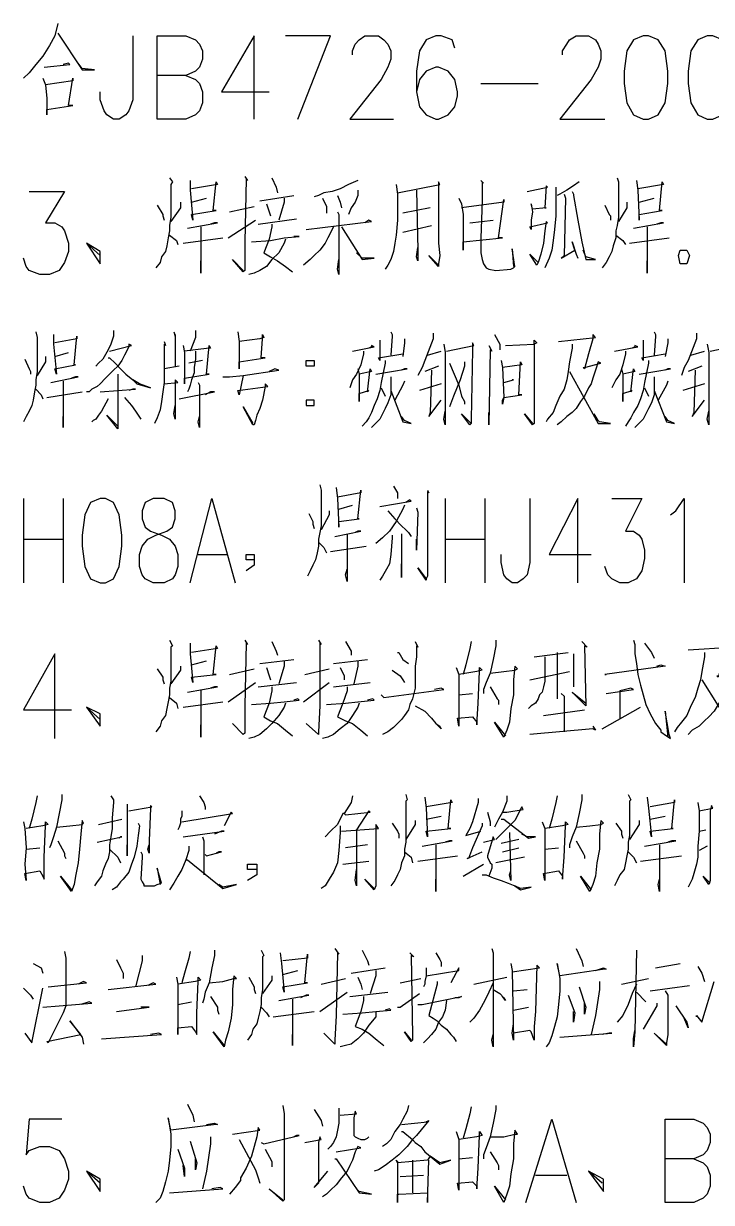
# Model space of a CAD drawing. Header units: millimetres. Extents: x -830 to 4759, y -3917 to 4295.
# Drawn here: x 2997 to 3325, y 3192 to 3755 of the extents above; entities that cross this region are included whole.
import ezdxf

# ---------------------------------------------------------------- set-up
doc = ezdxf.new("R2010")
doc.units = ezdxf.units.MM
doc.layers.add('1', color=7, linetype='Continuous')

msp = doc.modelspace()

# ---------------------------------------------------------------- linework, layer by layer
at = {"layer": '1', "color": 0, "lineweight": 25}
for points in [[(3013.17, 3755.2), (3011.86, 3749.33), (3009.26, 3744.77), (3006, 3739.56), (3002.74, 3735.65), (2999.48, 3731.74), (2996.88, 3729.13)], [(3013.17, 3750.63), (3024.9, 3733.04), (3030.76, 3733.04), (3024.9, 3733.69), (3022.94, 3736.3)], [(3049, 3749.33), (3049, 3718.71), (3047.05, 3713.49), (3045.75, 3711.54), (3042.49, 3709.58), (3039.88, 3709.58), (3036.62, 3711.54), (3035.32, 3713.49), (3033.37, 3718.71), (3033.37, 3722.62)], [(3074.42, 3730.44), (3078.98, 3728.48), (3080.93, 3726.53), (3082.24, 3722.62), (3082.24, 3717.4), (3080.93, 3713.49), (3078.98, 3711.54), (3074.42, 3709.58), (3060.73, 3709.58), (3060.73, 3749.33), (3074.42, 3749.33), (3078.98, 3747.38), (3080.93, 3745.42), (3082.24, 3742.16), (3082.24, 3738.25), (3080.93, 3734.34), (3078.98, 3732.39), (3074.42, 3730.44), (3060.73, 3730.44)], [(3107, 3709.58), (3107, 3749.33), (3091.36, 3722.62), (3114.16, 3722.62)], [(3127.85, 3709.58), (3143.49, 3749.33), (3121.98, 3749.33)], [(3153.91, 3740.21), (3153.91, 3742.16), (3155.22, 3745.42), (3157.17, 3747.38), (3159.78, 3749.33), (3166.29, 3749.33), (3168.9, 3747.38), (3170.85, 3745.42), (3172.16, 3742.16), (3172.16, 3738.25), (3170.85, 3734.34), (3167.6, 3728.48), (3152.61, 3709.58), (3173.46, 3709.58)], [(3202.78, 3743.47), (3201.48, 3747.38), (3196.27, 3749.33), (3193.66, 3749.33), (3189.1, 3747.38), (3185.84, 3742.16), (3184.54, 3732.39), (3184.54, 3722.62), (3185.84, 3715.45), (3189.1, 3711.54), (3193.66, 3709.58), (3194.96, 3709.58), (3199.52, 3711.54), (3202.78, 3715.45), (3204.09, 3720.66), (3204.09, 3722.62), (3202.78, 3728.48), (3199.52, 3732.39), (3194.96, 3734.34), (3193.66, 3734.34), (3189.1, 3732.39), (3185.84, 3728.48), (3184.54, 3722.62)], [(3254.26, 3740.21), (3254.26, 3742.16), (3256.21, 3745.42), (3257.52, 3747.38), (3260.77, 3749.33), (3266.64, 3749.33), (3269.9, 3747.38), (3271.2, 3745.42), (3272.5, 3742.16), (3272.5, 3738.25), (3271.2, 3734.34), (3267.94, 3728.48), (3252.96, 3709.58), (3274.46, 3709.58)], [(3292.7, 3749.33), (3288.14, 3747.38), (3284.88, 3742.16), (3283.58, 3732.39), (3283.58, 3726.53), (3284.88, 3717.4), (3288.14, 3711.54), (3292.7, 3709.58), (3295.31, 3709.58), (3299.87, 3711.54), (3303.13, 3717.4), (3304.43, 3726.53), (3304.43, 3732.39), (3303.13, 3742.16), (3299.87, 3747.38), (3295.31, 3749.33), (3292.7, 3749.33)], [(3323.33, 3749.33), (3318.77, 3747.38), (3315.51, 3742.16), (3314.21, 3732.39), (3314.21, 3726.53), (3315.51, 3717.4), (3318.77, 3711.54), (3323.33, 3709.58), (3325.93, 3709.58), (3330.5, 3711.54), (3333.75, 3717.4), (3335.06, 3726.53), (3335.06, 3732.39), (3333.75, 3742.16), (3330.5, 3747.38), (3325.93, 3749.33), (3323.33, 3749.33)], [(3006.65, 3734.34), (3019.03, 3735.65), (3018.38, 3736.3), (3015.77, 3735.65)], [(3006, 3729.13), (3007.3, 3725.87), (3007.95, 3719.36), (3007.95, 3711.54), (3007.95, 3714.15), (3020.33, 3716.1), (3018.38, 3716.1), (3020.33, 3729.13), (3020.33, 3727.83), (3007.3, 3725.87)], [(3215.16, 3726.53), (3242.53, 3726.53)], [(3102.44, 3682.22), (3103.74, 3680.26), (3103.09, 3680.91), (3102.44, 3650.94), (3102.44, 3638.56), (3102.44, 3637.26), (3101.78, 3636.6), (3096.57, 3642.47), (3101.78, 3637.26)], [(3066.6, 3681.57), (3067.9, 3679.61), (3067.25, 3678.31), (3067.25, 3667.88), (3067.25, 3662.67), (3066.6, 3658.76), (3066.6, 3656.15), (3065.95, 3652.89), (3065.29, 3648.99), (3064.64, 3646.38), (3062.69, 3643.77), (3062.04, 3641.17), (3060.08, 3638.56)], [(3076.37, 3680.26), (3076.37, 3675.7), (3077.68, 3661.37), (3077.02, 3663.97), (3088.75, 3665.93), (3087.45, 3665.93), (3088.75, 3679.61), (3089.4, 3678.31), (3077.02, 3676.35)], [(3115.47, 3681.57), (3117.42, 3677), (3118.07, 3674.4)], [(3156.52, 3680.26), (3151.96, 3678.31), (3148.05, 3676.35), (3144.14, 3675.05), (3140.23, 3674.4), (3137.62, 3673.09), (3135.67, 3672.44)], [(3174.76, 3678.31), (3175.42, 3673.75), (3175.42, 3669.18), (3175.42, 3661.37), (3174.76, 3654.2), (3174.11, 3650.29), (3173.46, 3646.38), (3172.16, 3642.47), (3170.85, 3639.86), (3169.55, 3637.91)], [(3175.42, 3674.4), (3195.61, 3678.31), (3194.96, 3679.61), (3194.96, 3674.4), (3194.96, 3658.76), (3194.96, 3650.94), (3194.96, 3650.29), (3195.61, 3644.42), (3194.96, 3640.51), (3194.96, 3639.21), (3190.4, 3644.42), (3194.96, 3639.86)], [(3215.16, 3680.26), (3216.47, 3678.96), (3215.81, 3679.61), (3215.81, 3670.49), (3215.16, 3652.89), (3215.16, 3645.73), (3215.81, 3642.47), (3216.47, 3640.51), (3217.77, 3638.56), (3219.07, 3637.91), (3222.33, 3637.26), (3229.5, 3637.91), (3230.8, 3638.56), (3231.45, 3639.21), (3230.15, 3647.68), (3230.8, 3639.21)], [(3237.32, 3675.05), (3247.09, 3677), (3246.44, 3677.66), (3245.79, 3667.23), (3246.44, 3667.23), (3239.92, 3666.58), (3239.27, 3669.18), (3239.92, 3665.28), (3239.27, 3661.37), (3239.27, 3656.8), (3238.62, 3658.11), (3247.09, 3660.06), (3246.44, 3660.71), (3245.79, 3656.15), (3245.14, 3650.29), (3243.83, 3645.08), (3242.53, 3641.17), (3241.88, 3639.86), (3238.62, 3645.08), (3242.53, 3641.17)], [(3251, 3677), (3251, 3673.75), (3251, 3669.84), (3251, 3663.32), (3250.35, 3656.8), (3249.7, 3651.59), (3249.05, 3647.03), (3247.74, 3643.12), (3245.79, 3638.56)], [(3262.08, 3679.61), (3259.47, 3677.66), (3256.21, 3675.7), (3252.96, 3673.75), (3251.65, 3673.09)], [(3280.32, 3681.57), (3280.97, 3679.61), (3280.97, 3678.31), (3280.97, 3667.88), (3280.97, 3662.67), (3280.32, 3658.76), (3279.67, 3656.15), (3279.67, 3652.89), (3278.37, 3648.99), (3277.72, 3646.38), (3276.41, 3643.77), (3275.11, 3641.17), (3273.16, 3638.56)], [(3289.45, 3680.26), (3290.1, 3675.7), (3290.75, 3661.37), (3290.75, 3663.97), (3301.83, 3665.93), (3300.52, 3665.93), (3301.83, 3679.61), (3302.48, 3678.31), (3290.1, 3676.35)], [(2999.48, 3675.05), (3016.42, 3675.05), (3007.3, 3660.06), (3011.86, 3660.06), (3015.12, 3658.11), (3016.42, 3656.15), (3018.38, 3650.29), (3018.38, 3646.38), (3016.42, 3641.17), (3013.82, 3637.26), (3009.26, 3635.3), (3004.7, 3635.3), (2999.48, 3637.26), (2998.18, 3639.21), (2996.88, 3643.12)], [(3077.02, 3669.84), (3084.19, 3671.79)], [(3109.6, 3670.49), (3125.89, 3673.09)], [(3121.33, 3671.79), (3121.33, 3669.84), (3118.73, 3661.37)], [(3139.58, 3671.79), (3141.53, 3667.88), (3141.53, 3664.62)], [(3146.74, 3673.09), (3148.05, 3669.84), (3148.7, 3667.23)], [(3156.52, 3675.7), (3156.52, 3673.09), (3155.22, 3669.84), (3153.26, 3667.23), (3151.96, 3663.97)], [(3184.54, 3675.7), (3185.19, 3647.03), (3185.19, 3641.82), (3184.54, 3643.77), (3185.19, 3648.33)], [(3204.74, 3671.79), (3206.04, 3669.18), (3206.69, 3663.97), (3206.69, 3655.5), (3206.69, 3654.85), (3206.69, 3647.03), (3206.69, 3650.94), (3225.59, 3652.89), (3223.63, 3652.89), (3226.24, 3671.14), (3226.24, 3669.84), (3206.04, 3667.23)], [(3254.91, 3673.75), (3255.56, 3671.79), (3254.91, 3644.42), (3253.61, 3643.12), (3260.12, 3647.03), (3258.82, 3650.94), (3260.77, 3645.08), (3261.43, 3643.12)], [(3258.82, 3675.05), (3259.47, 3673.75), (3259.47, 3673.09), (3261.43, 3661.37), (3263.38, 3650.94), (3265.34, 3642.47), (3269.9, 3642.47), (3265.34, 3643.77), (3264.03, 3647.03)], [(3290.75, 3669.84), (3297.92, 3671.79)], [(3060.73, 3668.53), (3063.34, 3663.97), (3063.34, 3663.32), (3063.99, 3661.37)], [(3071.81, 3669.84), (3071.81, 3667.23), (3067.25, 3660.71)], [(3095.27, 3665.28), (3107, 3667.88)], [(3112.86, 3669.18), (3114.16, 3665.28), (3114.82, 3663.32)], [(3146.74, 3665.28), (3147.4, 3663.97), (3147.4, 3635.3), (3146.74, 3637.91), (3147.4, 3642.47)], [(3191.05, 3667.23), (3178.02, 3664.62)], [(3274.46, 3668.53), (3276.41, 3663.97), (3277.06, 3663.32), (3277.06, 3661.37)], [(3284.88, 3669.84), (3284.88, 3667.23), (3280.97, 3660.71)], [(3075.07, 3657.46), (3089.4, 3660.06), (3088.1, 3660.06), (3086.15, 3659.41)], [(3094.62, 3652.89), (3107.65, 3661.37)], [(3108.95, 3659.41), (3127.2, 3662.02)], [(3115.47, 3659.41), (3115.47, 3658.11), (3114.16, 3652.24), (3111.56, 3645.73), (3114.82, 3643.77), (3118.07, 3641.82), (3121.98, 3639.21), (3125.24, 3636.6)], [(3131.76, 3656.8), (3163.03, 3660.71), (3161.73, 3661.37), (3159.78, 3660.06)], [(3209.95, 3660.06), (3221.03, 3661.37)], [(3288.14, 3657.46), (3302.48, 3660.06), (3301.17, 3660.06), (3299.22, 3659.41)], [(3066.6, 3654.2), (3069.86, 3651.59), (3070.51, 3649.64)], [(3081.58, 3658.11), (3081.58, 3635.95), (3081.58, 3639.21), (3081.58, 3641.82)], [(3144.79, 3658.11), (3142.18, 3652.89), (3140.88, 3650.29), (3138.27, 3647.03), (3135.67, 3644.42), (3133.71, 3642.47), (3130.45, 3639.86)], [(3148.7, 3658.11), (3158.47, 3642.47), (3164.34, 3643.12), (3158.47, 3643.12), (3155.87, 3645.73)], [(3178.02, 3655.5), (3191.71, 3658.76)], [(3279.67, 3654.2), (3282.93, 3651.59), (3284.23, 3649.64)], [(3294.66, 3658.11), (3294.66, 3635.95), (3294.66, 3639.21), (3294.66, 3641.82)], [(3033.37, 3644.42), (3026.85, 3650.29), (3033.37, 3640.51), (3033.37, 3646.38), (3026.85, 3650.29)], [(3073.11, 3650.29), (3092.01, 3652.89)], [(3121.98, 3652.24), (3121.33, 3650.29), (3118.73, 3645.73), (3115.47, 3642.47), (3112.86, 3639.21), (3109.6, 3637.26), (3107, 3635.95), (3104.39, 3635.3)], [(3105.69, 3650.94), (3114.82, 3651.59), (3121.33, 3652.89), (3128.5, 3653.55), (3127.85, 3653.55), (3125.89, 3653.55)], [(3286.19, 3650.29), (3305.08, 3652.89)], [(3313.55, 3647.03), (3314.86, 3644.42), (3313.55, 3640.51), (3310.3, 3640.51), (3309.64, 3644.42), (3310.3, 3647.03), (3313.55, 3647.03)], [(3002.74, 3607.93), (3003.39, 3605.33), (3003.39, 3604.68), (3003.39, 3594.25), (3003.39, 3589.04), (3002.74, 3585.13), (3002.74, 3582.52), (3002.09, 3579.26), (3001.44, 3575.35), (3000.79, 3572.75), (2999.48, 3570.14), (2998.18, 3567.54), (2996.88, 3564.93)], [(3011.21, 3606.63), (3011.21, 3602.07), (3012.52, 3587.73), (3011.86, 3590.34), (3021.64, 3592.3), (3020.99, 3592.3), (3022.29, 3605.98), (3022.29, 3604.68), (3011.86, 3602.72)], [(3039.88, 3608.59), (3039.88, 3605.98), (3038.58, 3602.07), (3037.28, 3599.46), (3034.67, 3594.9), (3032.71, 3592.95), (3031.41, 3591.64)], [(3063.99, 3603.37), (3064.64, 3601.42), (3063.99, 3602.07), (3063.99, 3595.55), (3063.99, 3589.04), (3063.99, 3583.83), (3063.34, 3579.26), (3062.69, 3574.7), (3062.04, 3570.79), (3060.73, 3566.88), (3059.43, 3564.28)], [(3068.55, 3607.93), (3069.2, 3605.98), (3069.2, 3606.63), (3069.2, 3591.64)], [(3078.98, 3608.59), (3078.98, 3605.33), (3076.37, 3598.81)], [(3099.18, 3607.93), (3099.83, 3603.37), (3099.83, 3590.34), (3099.83, 3593.6), (3112.21, 3595.55), (3110.26, 3595.55), (3110.91, 3604.68), (3110.91, 3606.63), (3111.56, 3605.33), (3109.6, 3604.68), (3099.83, 3603.37)], [(3166.94, 3604.02), (3166.94, 3602.72), (3166.94, 3594.25), (3166.29, 3595.55), (3178.02, 3597.51)], [(3172.16, 3607.93), (3172.81, 3606.63), (3172.81, 3605.98), (3172.16, 3596.86)], [(3178.67, 3604.68), (3178.67, 3603.37), (3178.67, 3602.72), (3178.02, 3596.21)], [(3192.36, 3607.28), (3192.36, 3604.68), (3188.45, 3594.25), (3187.14, 3590.99), (3185.19, 3587.08)], [(3221.68, 3606.63), (3224.29, 3602.07), (3224.29, 3599.46)], [(3226.89, 3601.42), (3240.58, 3602.07), (3240.58, 3604.02), (3241.88, 3602.72), (3240.58, 3602.07), (3240.58, 3569.49), (3240.58, 3566.88), (3240.58, 3564.28), (3239.92, 3563.63), (3236.01, 3568.84), (3239.92, 3564.28)], [(3252.3, 3603.37), (3269.9, 3605.33), (3268.59, 3606.63), (3268.59, 3604.68), (3266.64, 3597.51), (3264.68, 3590.34), (3264.03, 3590.99), (3264.68, 3590.99), (3272.5, 3592.95), (3271.2, 3593.6), (3269.9, 3589.69), (3268.59, 3585.78), (3267.94, 3583.17), (3266.64, 3581.22), (3264.68, 3577.31), (3262.73, 3574.7), (3260.77, 3571.44), (3258.82, 3569.49), (3256.21, 3567.54), (3253.61, 3564.93), (3251.65, 3563.63)], [(3292.7, 3604.02), (3292.7, 3602.72), (3292.7, 3594.25), (3292.05, 3595.55), (3303.13, 3597.51)], [(3297.92, 3607.93), (3298.57, 3606.63), (3298.57, 3605.98), (3297.92, 3596.86)], [(3304.43, 3604.68), (3304.43, 3603.37), (3304.43, 3602.72), (3303.13, 3596.21)], [(3318.12, 3607.28), (3318.12, 3604.68), (3314.21, 3594.25), (3312.25, 3590.99), (3310.95, 3587.08)], [(3011.86, 3596.21), (3018.38, 3598.16)], [(3037.93, 3598.81), (3048.35, 3601.42), (3047.05, 3602.07), (3047.05, 3600.77), (3045.1, 3596.86), (3043.79, 3594.25), (3041.84, 3591.64), (3039.88, 3589.69), (3037.93, 3587.73), (3035.97, 3585.78), (3033.37, 3583.17), (3032.06, 3581.87), (3029.46, 3580.57), (3028.15, 3579.26), (3026.85, 3579.26)], [(3073.11, 3601.42), (3073.77, 3598.16), (3073.77, 3583.17), (3073.77, 3585.78), (3085.49, 3587.73), (3084.19, 3587.73), (3085.49, 3601.42), (3086.15, 3600.12), (3085.49, 3600.12), (3073.77, 3598.81)], [(3078.98, 3598.81), (3078.98, 3594.9), (3078.33, 3590.99), (3078.33, 3588.39), (3077.02, 3585.13), (3076.37, 3582.52), (3075.72, 3580.57), (3075.07, 3579.26)], [(3159.13, 3598.81), (3159.13, 3597.51), (3157.82, 3592.3), (3155.87, 3587.73), (3153.91, 3585.13), (3152.61, 3581.22)], [(3153.91, 3598.81), (3164.34, 3600.77), (3163.03, 3601.42), (3163.03, 3600.77), (3161.73, 3600.12)], [(3189.75, 3596.86), (3196.27, 3598.81)], [(3197.57, 3602.07), (3198.22, 3598.16), (3198.22, 3563.63), (3197.57, 3566.23), (3198.22, 3570.14)], [(3198.87, 3598.81), (3211.9, 3601.42), (3211.25, 3602.72), (3211.25, 3599.46), (3210.6, 3566.23), (3210.6, 3564.28), (3209.95, 3563.63), (3206.04, 3568.84), (3210.6, 3564.28)], [(3219.07, 3601.42), (3220.38, 3598.81), (3219.72, 3599.46), (3219.07, 3563.63), (3219.07, 3566.23), (3219.07, 3569.49)], [(3258.82, 3602.07), (3258.82, 3600.12), (3257.52, 3593.6), (3256.87, 3589.04), (3256.21, 3585.13), (3254.91, 3580.57), (3252.96, 3577.31), (3251, 3572.75), (3249.7, 3569.49), (3247.09, 3566.23), (3246.44, 3564.93)], [(3284.23, 3598.81), (3284.23, 3597.51), (3282.93, 3592.3), (3281.63, 3587.73), (3279.67, 3585.13), (3277.72, 3581.22)], [(3279.02, 3598.81), (3290.1, 3600.77), (3288.79, 3601.42), (3288.79, 3600.77), (3287.49, 3600.12)], [(3315.51, 3596.86), (3322.03, 3598.81)], [(3323.33, 3602.07), (3323.98, 3598.16), (3323.98, 3563.63), (3323.33, 3566.23), (3323.98, 3570.14)], [(3324.63, 3598.81), (3337.66, 3601.42), (3337.01, 3602.72), (3336.36, 3599.46), (3336.36, 3566.23), (3336.36, 3564.28), (3335.71, 3563.63), (3331.8, 3568.84), (3336.36, 3564.28)], [(2997.53, 3594.9), (2999.48, 3590.34), (3000.13, 3589.04), (3000.13, 3587.73)], [(3007.3, 3596.21), (3007.3, 3593.6), (3003.39, 3587.08)], [(3037.28, 3595.55), (3037.93, 3595.55), (3040.53, 3592.95), (3043.14, 3590.34), (3045.75, 3587.73), (3049, 3585.13), (3050.96, 3583.17), (3057.48, 3581.22), (3052.26, 3583.17), (3049, 3585.13)], [(3082.24, 3594.25), (3075.72, 3592.95)], [(3135.67, 3594.25), (3135.67, 3591.64), (3131.76, 3591.64), (3131.76, 3594.25), (3135.67, 3594.25)], [(3169.55, 3594.25), (3169.55, 3592.95), (3167.6, 3583.83), (3166.94, 3579.92), (3165.64, 3576.01), (3164.34, 3572.75), (3163.03, 3569.49), (3161.73, 3566.88), (3160.43, 3564.93), (3158.47, 3562.97)], [(3207.34, 3593.6), (3207.34, 3591.64), (3205.39, 3585.13), (3202.13, 3577.31), (3200.18, 3572.1)], [(3200.18, 3592.95), (3204.74, 3582.52), (3206.04, 3577.31), (3207.34, 3574.7), (3207.34, 3573.4)], [(3224.94, 3594.25), (3225.59, 3590.99), (3226.24, 3576.66), (3225.59, 3573.4), (3225.59, 3575.35), (3226.24, 3576.66), (3234.71, 3577.96), (3233.41, 3577.96), (3234.06, 3593.6), (3234.71, 3592.3), (3225.59, 3590.99)], [(3295.31, 3594.25), (3295.31, 3592.95), (3293.35, 3583.83), (3292.7, 3579.92), (3291.4, 3576.01), (3290.1, 3572.75), (3288.14, 3569.49), (3286.84, 3566.88), (3285.54, 3564.93), (3284.23, 3562.97)], [(3009.91, 3583.83), (3022.94, 3586.43), (3021.64, 3586.43), (3019.68, 3585.78)], [(3041.84, 3586.43), (3041.84, 3561.67), (3036.62, 3568.19), (3041.84, 3562.97)], [(3041.84, 3587.73), (3041.84, 3586.43)], [(3071.16, 3591.64), (3063.99, 3590.34)], [(3092.01, 3586.43), (3095.27, 3586.43), (3101.78, 3587.08), (3118.73, 3589.69), (3116.77, 3590.34), (3114.16, 3589.04)], [(3101.78, 3587.08), (3099.83, 3577.96), (3099.18, 3579.92), (3113.51, 3581.87), (3112.21, 3583.17), (3112.21, 3581.87), (3110.91, 3575.35), (3109.6, 3571.44), (3108.3, 3568.19), (3107.65, 3565.58), (3107, 3563.63), (3106.35, 3563.63), (3101.78, 3572.1), (3106.35, 3564.28)], [(3156.52, 3590.34), (3157.17, 3587.73), (3157.17, 3574.7), (3157.17, 3578.61), (3161.73, 3579.92), (3161.08, 3579.26), (3162.38, 3590.34), (3163.03, 3589.04), (3157.17, 3587.73)], [(3172.16, 3586.43), (3172.16, 3584.48), (3172.16, 3577.96), (3170.85, 3574.05), (3169.55, 3571.44), (3168.25, 3568.84), (3166.94, 3566.23), (3163.03, 3562.32)], [(3164.99, 3587.73), (3179.98, 3590.34), (3178.67, 3590.34), (3177.37, 3589.69)], [(3194.96, 3591.64), (3188.45, 3589.04)], [(3191.71, 3589.69), (3191.05, 3569.49), (3190.4, 3567.54), (3196.27, 3575.35)], [(3257.52, 3589.04), (3271.2, 3564.28), (3277.06, 3564.28), (3271.85, 3564.93), (3271.2, 3565.58), (3269.25, 3568.84)], [(3282.28, 3590.34), (3282.93, 3587.73), (3282.93, 3574.7), (3282.93, 3578.61), (3287.49, 3579.92), (3286.84, 3579.26), (3288.14, 3590.34), (3288.79, 3589.04), (3282.93, 3587.73)], [(3297.92, 3586.43), (3297.92, 3584.48), (3297.92, 3577.96), (3296.61, 3574.05), (3295.31, 3571.44), (3294.01, 3568.84), (3292.7, 3566.23), (3288.79, 3562.32)], [(3290.75, 3587.73), (3305.74, 3590.34), (3304.43, 3590.34), (3303.13, 3589.69)], [(3320.72, 3591.64), (3314.21, 3589.04)], [(3317.46, 3589.69), (3316.81, 3569.49), (3316.16, 3567.54), (3322.03, 3575.35)], [(3015.77, 3584.48), (3015.77, 3562.32), (3015.77, 3564.93), (3015.77, 3567.54)], [(3063.99, 3583.17), (3070.51, 3583.83), (3069.2, 3585.13), (3069.2, 3566.23), (3068.55, 3568.84), (3069.2, 3572.75)], [(3080.28, 3583.83), (3080.93, 3582.52), (3080.93, 3581.22), (3080.93, 3562.32), (3080.28, 3564.93), (3080.93, 3567.54)], [(3167.6, 3581.22), (3169.55, 3577.31)], [(3178.67, 3584.48), (3178.02, 3582.52), (3174.11, 3575.35)], [(3196.27, 3583.17), (3185.84, 3579.92)], [(3226.24, 3583.83), (3230.8, 3585.13), (3230.15, 3585.13)], [(3293.35, 3581.22), (3295.31, 3577.31)], [(3304.43, 3584.48), (3303.78, 3582.52), (3299.87, 3575.35)], [(3322.03, 3583.17), (3311.6, 3579.92)], [(3002.74, 3580.57), (3005.35, 3577.96), (3006, 3576.01)], [(3007.95, 3576.66), (3024.9, 3579.26)], [(3037.28, 3576.01), (3034.02, 3570.14), (3032.71, 3568.19), (3031.41, 3566.23), (3030.11, 3565.58), (3029.46, 3564.93)], [(3033.37, 3579.26), (3050.31, 3580.57), (3049, 3580.57), (3047.05, 3579.92)], [(3045.1, 3576.66), (3048.35, 3572.75), (3050.31, 3570.14), (3052.91, 3566.23)], [(3071.16, 3576.01), (3088.1, 3579.26), (3086.15, 3579.26), (3083.54, 3577.96)], [(3131.76, 3575.35), (3131.76, 3572.75), (3135.67, 3572.75), (3135.67, 3575.35), (3131.76, 3575.35)], [(3172.16, 3579.92), (3178.02, 3564.93), (3181.93, 3564.28), (3178.67, 3565.58), (3177.37, 3567.54)], [(3297.92, 3579.92), (3303.78, 3564.93), (3307.69, 3564.28), (3304.43, 3565.58), (3303.13, 3567.54)], [(3138.27, 3534.96), (3138.93, 3532.35), (3138.93, 3531.7), (3138.93, 3520.62), (3138.93, 3515.41), (3138.27, 3512.15), (3137.62, 3508.89), (3137.62, 3505.63), (3136.97, 3502.38), (3136.32, 3499.12), (3135.02, 3496.51), (3133.71, 3493.9), (3132.41, 3491.3)], [(3146.09, 3533.65), (3146.74, 3528.44), (3147.4, 3514.76), (3147.4, 3517.36), (3157.17, 3518.67), (3156.52, 3518.67), (3157.82, 3532.35), (3157.82, 3531.05), (3146.74, 3529.09)], [(3173.46, 3534.3), (3175.42, 3531.05), (3175.42, 3528.44)], [(3189.75, 3532.35), (3190.4, 3531.05), (3189.75, 3531.7), (3189.75, 3491.3), (3189.1, 3489.99), (3189.1, 3489.34), (3185.19, 3495.21), (3189.1, 3489.99)], [(2996.88, 3528.44), (2996.88, 3488.04)], [(3015.77, 3528.44), (3015.77, 3488.04)], [(3033.37, 3528.44), (3028.81, 3526.48), (3026.2, 3520.62), (3024.9, 3510.85), (3024.9, 3505.63), (3026.2, 3495.86), (3028.81, 3489.99), (3033.37, 3488.04), (3035.97, 3488.04), (3039.88, 3489.99), (3042.49, 3495.86), (3043.79, 3505.63), (3043.79, 3510.85), (3042.49, 3520.62), (3039.88, 3526.48), (3035.97, 3528.44), (3033.37, 3528.44)], [(3058.78, 3528.44), (3054.87, 3526.48), (3053.57, 3522.57), (3053.57, 3518.67), (3054.87, 3514.76), (3057.48, 3512.8), (3062.69, 3510.85), (3066.6, 3508.89), (3069.2, 3505.63), (3070.51, 3501.72), (3070.51, 3495.86), (3069.2, 3491.95), (3067.9, 3489.99), (3063.99, 3488.04), (3058.78, 3488.04), (3054.87, 3489.99), (3053.57, 3491.95), (3052.26, 3495.86), (3052.26, 3501.72), (3053.57, 3505.63), (3056.17, 3508.89), (3060.08, 3510.85), (3065.29, 3512.8), (3067.9, 3514.76), (3069.2, 3518.67), (3069.2, 3522.57), (3067.9, 3526.48), (3063.99, 3528.44), (3058.78, 3528.44)], [(3076.37, 3488.04), (3086.8, 3528.44), (3097.87, 3488.04)], [(3147.4, 3523.23), (3153.91, 3525.18)], [(3178.67, 3525.18), (3178.02, 3523.23), (3174.76, 3517.36), (3171.51, 3512.8), (3168.25, 3509.54), (3164.99, 3506.94)], [(3166.94, 3524.53), (3181.93, 3527.14), (3181.28, 3527.79), (3179.32, 3526.48)], [(3198.22, 3528.44), (3198.22, 3488.04)], [(3217.12, 3528.44), (3217.12, 3488.04)], [(3238.62, 3528.44), (3238.62, 3497.81), (3237.32, 3491.95), (3235.36, 3489.99), (3232.76, 3488.04), (3230.15, 3488.04), (3227.54, 3489.99), (3226.24, 3491.95), (3224.94, 3497.81), (3224.94, 3501.72)], [(3261.43, 3488.04), (3261.43, 3528.44), (3247.74, 3501.72), (3267.94, 3501.72)], [(3277.72, 3528.44), (3292.05, 3528.44), (3284.23, 3512.8), (3288.14, 3512.8), (3290.75, 3510.85), (3292.05, 3508.89), (3293.35, 3503.68), (3293.35, 3499.77), (3292.05, 3493.9), (3289.45, 3489.99), (3285.54, 3488.04), (3281.63, 3488.04), (3277.72, 3489.99), (3275.76, 3491.95), (3274.46, 3495.86)], [(3305.74, 3520.62), (3308.34, 3522.57), (3312.25, 3528.44), (3312.25, 3488.04)], [(3133.06, 3521.27), (3135.02, 3517.36), (3135.02, 3516.06), (3135.67, 3514.1)], [(3142.84, 3522.57), (3142.84, 3520.62), (3138.93, 3513.45)], [(3170.85, 3522.57), (3174.11, 3518.67), (3177.37, 3515.41), (3179.32, 3513.45), (3180.63, 3512.15), (3181.93, 3510.19)], [(3184.54, 3523.88), (3185.19, 3521.92), (3184.54, 3503.68), (3184.54, 3504.98), (3184.54, 3508.89)], [(2996.88, 3508.89), (3015.77, 3508.89)], [(3137.62, 3507.59), (3140.23, 3504.98), (3141.53, 3502.38)], [(3145.44, 3510.19), (3157.82, 3512.8), (3156.52, 3512.8), (3155.22, 3512.15)], [(3151.31, 3511.5), (3151.31, 3488.69), (3150.65, 3491.95), (3151.31, 3494.56)], [(3172.81, 3510.85), (3172.81, 3509.54), (3172.16, 3501.72), (3171.51, 3497.16), (3170.2, 3494.56), (3168.25, 3491.3), (3166.94, 3489.34)], [(3177.37, 3511.5), (3177.37, 3509.54), (3177.37, 3490.65), (3177.37, 3493.25), (3177.37, 3497.16)], [(3198.22, 3508.89), (3217.12, 3508.89)], [(3143.49, 3503.03), (3160.43, 3505.63)], [(3080.28, 3501.72), (3093.97, 3501.72)], [(3107, 3499.12), (3103.09, 3499.12), (3103.09, 3501.72), (3107, 3501.72), (3107, 3496.51), (3103.09, 3493.9)], [(3066.6, 3460.67), (3067.9, 3458.07), (3067.25, 3457.41), (3067.25, 3446.34), (3067.25, 3441.12), (3066.6, 3437.87), (3066.6, 3434.61), (3065.95, 3431.35), (3065.29, 3428.09), (3064.64, 3424.83), (3062.69, 3422.23), (3062.04, 3419.62), (3060.08, 3417.02)], [(3076.37, 3459.37), (3076.37, 3454.16), (3077.68, 3440.47), (3077.02, 3443.08), (3088.75, 3444.38), (3087.45, 3444.38), (3088.75, 3458.07), (3089.4, 3456.76), (3077.02, 3454.81)], [(3102.44, 3460.67), (3103.74, 3458.72), (3103.09, 3459.37), (3102.44, 3429.4), (3102.44, 3417.02), (3102.44, 3416.36), (3101.78, 3415.71), (3096.57, 3420.93), (3101.78, 3415.71)], [(3115.47, 3460.02), (3117.42, 3455.46), (3118.07, 3453.51)], [(3137.62, 3460.67), (3138.93, 3458.72), (3138.27, 3459.37), (3138.27, 3429.4), (3137.62, 3417.02), (3137.62, 3416.36), (3137.62, 3415.71), (3131.76, 3420.93), (3137.62, 3415.71)], [(3150.65, 3460.02), (3153.26, 3455.46), (3153.26, 3453.51)], [(3183.89, 3460.02), (3185.19, 3457.41), (3184.54, 3458.07), (3184.54, 3452.85), (3183.89, 3448.29), (3183.89, 3444.38), (3183.89, 3441.12), (3183.89, 3437.87), (3183.23, 3435.26), (3182.58, 3432.65), (3181.28, 3430.05), (3180.63, 3427.44), (3178.67, 3424.83), (3177.37, 3422.88), (3175.42, 3420.93), (3173.46, 3418.97), (3170.85, 3417.02), (3169.55, 3416.36), (3168.25, 3415.71)], [(3210.6, 3460.02), (3209.95, 3456.76), (3208, 3448.94), (3206.69, 3444.38)], [(3222.33, 3460.67), (3222.33, 3458.07), (3221.03, 3451.55), (3219.72, 3445.03), (3217.77, 3440.47), (3216.47, 3437.22), (3216.47, 3435.26)], [(3263.38, 3460.02), (3265.99, 3457.41), (3264.68, 3458.07), (3265.34, 3429.4), (3258.82, 3435.91), (3265.34, 3430.7)], [(3288.14, 3460.67), (3288.79, 3458.72), (3288.79, 3454.16), (3289.45, 3449.6), (3290.1, 3444.38), (3291.4, 3439.17), (3292.7, 3434.61), (3294.01, 3430.05), (3295.96, 3425.49), (3298.57, 3420.93), (3301.17, 3417.67), (3301.17, 3417.02), (3303.78, 3415.06), (3305.74, 3413.76), (3305.08, 3415.71), (3303.13, 3426.79), (3304.43, 3414.41)], [(3293.35, 3459.37), (3295.31, 3456.76), (3296.61, 3454.81), (3297.92, 3452.2)], [(3314.21, 3456.11), (3334.41, 3457.41), (3333.1, 3459.37), (3332.45, 3456.76), (3330.5, 3449.6), (3328.54, 3443.08), (3327.89, 3443.73), (3328.54, 3443.73), (3337.01, 3445.03), (3336.36, 3446.34), (3334.41, 3441.78), (3333.1, 3438.52), (3331.8, 3435.91), (3330.5, 3433.31), (3328.54, 3430.05), (3326.59, 3426.79), (3323.98, 3424.18), (3322.03, 3422.23), (3319.42, 3419.62), (3316.16, 3417.67), (3314.21, 3415.71)], [(3011.86, 3413.76), (3011.86, 3454.16), (2996.88, 3427.44), (3019.68, 3427.44)], [(3109.6, 3449.6), (3125.89, 3451.55)], [(3144.79, 3449.6), (3161.08, 3451.55)], [(3175.42, 3454.81), (3176.07, 3454.81), (3178.02, 3451.55), (3180.63, 3449.6)], [(3245.79, 3452.85), (3245.79, 3443.73), (3245.79, 3441.12), (3245.14, 3438.52), (3244.48, 3435.91), (3243.18, 3434.61), (3242.53, 3432.65), (3241.23, 3430.7), (3239.27, 3429.4), (3237.97, 3428.09)], [(3240.58, 3452.85), (3256.87, 3454.81)], [(3251.65, 3454.81), (3251.65, 3432.65)], [(3259.47, 3454.16), (3259.47, 3438.52)], [(3322.03, 3454.81), (3322.03, 3452.85), (3320.72, 3445.69), (3320.07, 3441.78), (3318.77, 3437.87), (3317.46, 3433.31), (3315.51, 3429.4), (3313.55, 3424.83), (3310.95, 3421.58), (3308.99, 3418.97), (3307.69, 3417.02)], [(3060.73, 3446.99), (3063.34, 3443.08), (3063.34, 3441.78), (3063.99, 3439.82)], [(3071.81, 3448.29), (3071.81, 3446.34), (3067.25, 3439.82)], [(3077.02, 3448.94), (3084.19, 3450.9)], [(3095.27, 3444.38), (3107, 3446.99)], [(3112.86, 3447.64), (3114.16, 3443.73), (3114.82, 3441.78)], [(3121.33, 3450.9), (3121.33, 3448.29), (3118.73, 3439.82)], [(3131.11, 3444.38), (3142.84, 3446.99)], [(3148.05, 3447.64), (3150, 3443.73), (3150, 3441.78)], [(3156.52, 3450.9), (3156.52, 3448.29), (3154.56, 3439.82)], [(3172.81, 3446.34), (3176.72, 3443.73), (3178.02, 3441.78), (3178.67, 3440.47)], [(3203.43, 3447.64), (3204.74, 3444.38), (3204.74, 3435.26), (3204.74, 3427.44), (3204.74, 3419.62), (3204.09, 3423.53), (3211.25, 3424.18), (3213.21, 3421.58), (3213.21, 3420.27), (3213.86, 3430.7), (3214.51, 3445.69), (3214.51, 3447.64), (3215.81, 3446.34), (3213.21, 3445.69), (3204.74, 3444.38)], [(3219.72, 3445.03), (3226.24, 3445.69), (3231.45, 3446.34), (3232.76, 3446.99), (3231.45, 3448.29), (3230.8, 3441.78), (3230.8, 3434.61), (3229.5, 3428.09), (3228.85, 3421.58), (3227.54, 3417.67), (3226.24, 3414.41), (3221.68, 3421.58), (3226.89, 3415.06)], [(3238.62, 3441.78), (3257.52, 3445.69)], [(3299.22, 3448.29), (3301.17, 3448.94), (3303.13, 3448.29), (3274.46, 3444.38), (3275.11, 3444.38)], [(3094.62, 3431.35), (3107.65, 3440.47)], [(3108.95, 3438.52), (3127.2, 3440.47)], [(3130.45, 3431.35), (3142.84, 3440.47)], [(3144.79, 3438.52), (3162.38, 3440.47)], [(3320.72, 3441.78), (3336.36, 3417.02), (3342.22, 3417.02), (3337.01, 3417.67), (3336.36, 3418.32), (3333.75, 3420.93)], [(3075.07, 3435.91), (3089.4, 3438.52), (3088.1, 3438.52), (3086.15, 3437.87)], [(3081.58, 3437.22), (3081.58, 3414.41), (3081.58, 3417.67), (3081.58, 3420.27)], [(3115.47, 3438.52), (3115.47, 3436.56), (3114.16, 3430.7), (3111.56, 3424.18), (3114.82, 3422.23), (3118.07, 3420.93), (3121.98, 3417.67), (3125.24, 3415.06)], [(3151.31, 3438.52), (3151.31, 3436.56), (3149.35, 3430.7), (3146.74, 3424.18), (3150.65, 3422.23), (3153.91, 3420.93), (3157.82, 3417.67), (3161.08, 3415.06)], [(3167.6, 3434.61), (3168.9, 3433.31), (3197.57, 3437.22), (3196.27, 3437.87), (3193.01, 3437.22)], [(3204.74, 3434.61), (3211.25, 3435.26)], [(3219.72, 3438.52), (3222.98, 3432.65), (3223.63, 3432), (3223.63, 3430.05)], [(3253.61, 3435.26), (3254.91, 3433.96), (3254.91, 3417.02)], [(3275.11, 3435.26), (3288.14, 3437.22), (3286.84, 3437.87), (3284.23, 3437.22), (3281.63, 3436.56), (3281.63, 3433.96), (3281.63, 3423.53)], [(3033.37, 3422.88), (3026.85, 3428.74), (3033.37, 3419.62), (3033.37, 3425.49), (3026.85, 3428.74)], [(3066.6, 3433.31), (3069.86, 3430.7), (3070.51, 3428.09)], [(3073.11, 3428.74), (3092.01, 3431.35)], [(3121.98, 3430.7), (3121.33, 3428.74), (3118.73, 3424.83), (3115.47, 3420.93), (3112.86, 3418.32), (3109.6, 3415.71), (3107, 3414.41), (3104.39, 3413.76)], [(3105.69, 3430.05), (3114.82, 3430.7), (3121.33, 3431.35), (3128.5, 3432), (3127.85, 3432.65), (3125.89, 3432)], [(3157.17, 3430.7), (3156.52, 3428.74), (3153.91, 3424.83), (3151.31, 3420.93), (3148.05, 3418.32), (3144.79, 3415.71), (3142.18, 3414.41), (3139.58, 3413.76)], [(3141.53, 3430.05), (3150.65, 3430.7), (3156.52, 3431.35), (3164.34, 3432), (3163.69, 3432.65), (3161.08, 3432)], [(3183.89, 3429.4), (3188.45, 3426.79), (3191.71, 3423.53), (3193.66, 3420.93), (3195.61, 3419.62), (3196.27, 3418.32), (3194.31, 3420.27)], [(3273.16, 3418.32), (3291.4, 3428.74)], [(3245.14, 3424.83), (3264.68, 3427.44)], [(3268.59, 3419.62), (3269.9, 3417.67), (3268.59, 3418.32), (3238.62, 3415.71)], [(3003.39, 3386.39), (3002.74, 3383.13), (3000.79, 3375.31), (2999.48, 3370.75)], [(3015.12, 3387.04), (3015.12, 3384.44), (3013.82, 3377.92), (3012.52, 3371.4), (3011.21, 3366.84), (3009.91, 3362.93), (3009.26, 3361.63)], [(3038.58, 3386.39), (3039.88, 3384.44), (3039.88, 3383.13), (3039.23, 3375.96), (3039.23, 3370.75), (3038.58, 3366.84), (3037.93, 3362.93), (3037.93, 3359.67), (3037.28, 3356.42), (3035.97, 3353.81), (3034.67, 3350.55), (3034.02, 3347.95), (3032.06, 3345.34), (3030.76, 3343.38)], [(3080.93, 3386.39), (3082.89, 3383.13), (3083.54, 3381.18), (3083.54, 3379.87)], [(3153.91, 3386.39), (3153.26, 3383.13), (3150, 3377.92), (3149.35, 3377.92), (3146.74, 3372.71), (3143.49, 3369.45), (3140.88, 3366.84)], [(3179.32, 3387.04), (3179.98, 3384.44), (3179.32, 3383.78), (3179.32, 3372.71), (3179.32, 3367.49), (3179.32, 3364.24), (3178.67, 3360.98), (3178.67, 3357.72), (3177.37, 3354.46), (3176.72, 3351.2), (3175.42, 3348.6), (3174.11, 3345.99), (3172.16, 3343.38)], [(3188.45, 3385.74), (3189.1, 3380.53), (3189.75, 3366.84), (3189.1, 3369.45), (3200.83, 3370.75), (3199.52, 3370.75), (3200.83, 3384.44), (3201.48, 3383.13), (3189.1, 3381.18)], [(3213.86, 3385.09), (3213.86, 3383.13), (3211.25, 3374.01), (3209.95, 3370.75), (3208, 3367.49), (3215.16, 3369.45)], [(3227.54, 3386.39), (3227.54, 3383.78), (3225.59, 3378.57), (3223.63, 3375.31), (3221.68, 3371.4)], [(3251.65, 3386.39), (3251, 3383.13), (3249.05, 3375.31), (3247.74, 3370.75)], [(3263.38, 3387.04), (3263.38, 3384.44), (3262.08, 3377.92), (3260.77, 3371.4), (3258.82, 3366.84), (3257.52, 3362.93), (3257.52, 3361.63)], [(3285.54, 3387.04), (3286.84, 3384.44), (3286.19, 3383.78), (3286.19, 3372.71), (3286.19, 3367.49), (3285.54, 3364.24), (3285.54, 3360.98), (3284.88, 3357.72), (3284.23, 3354.46), (3283.58, 3351.2), (3281.63, 3348.6), (3280.32, 3345.99), (3279.02, 3343.38)], [(3294.66, 3385.74), (3295.31, 3380.53), (3296.61, 3366.84), (3295.96, 3369.45), (3307.04, 3370.75), (3306.39, 3370.75), (3307.69, 3384.44), (3307.69, 3383.13), (3295.96, 3381.18)], [(3046.4, 3382.48), (3046.4, 3379.87), (3046.4, 3361.63), (3046.4, 3357.72), (3046.4, 3359.02), (3046.4, 3362.93)], [(3047.05, 3379.22), (3058.13, 3381.18), (3057.48, 3381.83), (3057.48, 3380.53), (3056.82, 3364.89), (3056.82, 3359.02), (3056.17, 3360.98), (3056.82, 3362.93)], [(3072.46, 3379.22), (3072.46, 3376.62), (3071.81, 3375.31), (3071.81, 3373.36), (3071.16, 3371.4), (3070.51, 3370.1)], [(3072.46, 3374.01), (3096.57, 3377.92), (3095.92, 3378.57), (3092.66, 3372.06)], [(3150, 3377.92), (3150.65, 3377.27), (3162.38, 3378.57), (3161.73, 3379.22), (3155.87, 3370.1), (3155.87, 3343.38), (3155.22, 3345.99), (3155.87, 3351.2)], [(3218.42, 3378.57), (3219.72, 3374.01), (3219.72, 3372.06)], [(3225.59, 3378.57), (3227.54, 3378.57), (3235.36, 3379.87), (3234.71, 3381.18), (3231.45, 3374.66), (3228.19, 3371.4), (3224.94, 3368.15), (3222.33, 3365.54)], [(3318.77, 3383.13), (3319.42, 3379.22), (3319.42, 3369.45), (3318.77, 3362.28), (3318.77, 3357.07), (3318.12, 3353.81), (3316.81, 3349.25), (3316.16, 3346.64), (3314.21, 3342.73)], [(3319.42, 3379.22), (3325.93, 3380.53), (3325.28, 3381.83), (3324.63, 3379.22), (3324.63, 3347.95), (3324.63, 3345.99), (3323.98, 3344.04), (3321.37, 3347.95), (3324.63, 3344.69)], [(2996.88, 3374.01), (2997.53, 3370.75), (2998.18, 3361.63), (2997.53, 3353.81), (2998.18, 3345.99), (2997.53, 3349.25), (3004.7, 3350.55), (3006, 3347.95), (3006.65, 3346.64), (3006.65, 3357.07), (3007.3, 3372.06), (3007.3, 3374.01), (3008.61, 3372.71), (3006, 3372.06), (2998.18, 3370.75)], [(3012.52, 3371.4), (3019.03, 3372.06), (3024.9, 3372.71), (3025.55, 3373.36), (3024.9, 3374.66), (3024.24, 3368.15), (3023.59, 3360.98), (3022.94, 3354.46), (3021.64, 3347.95), (3020.99, 3344.04), (3019.68, 3340.78), (3014.47, 3347.95), (3019.68, 3341.43)], [(3032.71, 3372.71), (3043.79, 3375.31)], [(3051.61, 3373.36), (3052.26, 3372.06), (3051.61, 3367.49), (3050.96, 3362.28), (3049.66, 3357.07), (3048.35, 3353.81), (3047.05, 3349.9), (3044.44, 3346.64), (3043.14, 3345.34), (3041.19, 3342.73), (3039.23, 3341.43)], [(3148.7, 3369.45), (3166.29, 3370.75), (3164.99, 3372.71), (3164.99, 3345.99), (3164.99, 3343.38), (3164.34, 3341.43), (3159.78, 3346.64), (3164.34, 3342.08)], [(3172.81, 3373.36), (3175.42, 3369.45), (3176.07, 3368.15), (3176.07, 3366.19)], [(3183.89, 3374.66), (3183.89, 3372.71), (3179.32, 3365.54)], [(3189.1, 3375.31), (3196.27, 3376.62)], [(3215.81, 3373.36), (3215.81, 3372.06), (3211.25, 3361.63), (3209.3, 3356.42), (3208.65, 3356.42), (3215.81, 3359.67)], [(3224.94, 3375.31), (3226.24, 3375.31), (3237.97, 3366.19), (3241.23, 3366.84), (3237.32, 3366.84), (3234.71, 3368.15)], [(3244.48, 3374.01), (3245.79, 3370.75), (3245.79, 3361.63), (3245.79, 3353.81), (3245.79, 3345.99), (3245.14, 3349.25), (3252.3, 3350.55), (3254.26, 3347.95), (3254.26, 3346.64), (3254.91, 3357.07), (3255.56, 3372.06), (3255.56, 3374.01), (3256.87, 3372.71), (3254.26, 3372.06), (3245.79, 3370.75)], [(3260.77, 3371.4), (3267.29, 3372.06), (3272.5, 3372.71), (3273.81, 3373.36), (3272.5, 3374.66), (3271.85, 3368.15), (3271.85, 3360.98), (3270.55, 3354.46), (3269.9, 3347.95), (3268.59, 3344.04), (3267.29, 3340.78), (3262.73, 3347.95), (3267.94, 3341.43)], [(3279.67, 3373.36), (3282.28, 3369.45), (3282.28, 3368.15), (3282.93, 3366.19)], [(3290.75, 3374.66), (3290.75, 3372.71), (3286.19, 3365.54)], [(3295.96, 3375.31), (3303.13, 3376.62)], [(3032.06, 3364.24), (3043.79, 3366.84), (3043.14, 3366.84), (3042.49, 3366.19)], [(3073.11, 3366.84), (3092.66, 3369.45), (3091.36, 3369.45), (3088.1, 3368.15)], [(3082.24, 3366.84), (3082.89, 3364.89), (3082.89, 3348.6)], [(3148.05, 3372.06), (3148.05, 3368.8), (3147.4, 3360.33), (3146.74, 3354.46), (3144.79, 3349.9), (3142.84, 3346.64), (3140.88, 3343.38), (3138.93, 3342.08)], [(3216.47, 3364.24), (3221.68, 3365.54), (3221.03, 3366.84), (3218.42, 3357.72), (3218.42, 3357.07), (3219.72, 3354.46), (3220.38, 3353.81), (3220.38, 3351.86), (3219.07, 3347.95)], [(3228.85, 3368.8), (3229.5, 3345.99), (3228.85, 3348.6), (3229.5, 3350.55)], [(3319.42, 3369.45), (3322.68, 3370.1)], [(2998.18, 3360.98), (3004.7, 3361.63)], [(3013.17, 3364.89), (3016.42, 3359.02), (3016.42, 3357.72), (3017.08, 3356.42)], [(3075.72, 3362.28), (3075.72, 3360.33), (3074.42, 3355.77), (3072.46, 3351.2), (3070.51, 3347.95), (3068.55, 3344.69), (3066.6, 3341.43)], [(3161.08, 3362.93), (3150.65, 3361.63)], [(3187.14, 3362.28), (3201.48, 3364.89), (3200.18, 3364.89), (3198.22, 3364.24)], [(3193.66, 3362.93), (3193.66, 3340.78), (3193.66, 3344.04), (3193.66, 3346.64)], [(3233.41, 3365.54), (3224.94, 3363.58)], [(3225.59, 3359.67), (3233.41, 3361.63)], [(3245.79, 3360.98), (3252.3, 3361.63)], [(3260.77, 3364.89), (3264.03, 3359.02), (3264.68, 3357.72), (3264.68, 3356.42)], [(3293.35, 3362.28), (3308.34, 3364.89), (3306.39, 3364.89), (3304.43, 3364.24)], [(3300.52, 3362.93), (3300.52, 3340.78), (3299.87, 3344.04), (3300.52, 3346.64)], [(3323.33, 3362.28), (3319.42, 3360.33)], [(3037.93, 3360.98), (3041.84, 3357.07), (3043.14, 3354.46)], [(3052.91, 3359.67), (3053.57, 3358.37), (3053.57, 3357.07), (3052.91, 3346.64), (3053.57, 3345.34), (3054.22, 3344.04), (3054.22, 3343.38), (3055.52, 3343.38), (3059.43, 3343.38), (3060.73, 3344.04), (3062.69, 3344.69), (3060.73, 3351.86), (3062.04, 3344.04)], [(3074.42, 3355.77), (3075.07, 3355.77), (3092.01, 3342.08), (3098.53, 3344.04), (3092.01, 3342.73), (3090.06, 3344.04)], [(3083.54, 3358.37), (3084.19, 3357.72), (3091.36, 3359.67), (3090.06, 3359.67), (3088.75, 3359.02)], [(3178.67, 3359.67), (3181.93, 3357.07), (3182.58, 3354.46)], [(3185.19, 3355.11), (3204.09, 3357.72)], [(3236.01, 3357.07), (3222.33, 3354.46)], [(3285.54, 3359.67), (3288.14, 3357.07), (3289.45, 3354.46)], [(3291.4, 3355.11), (3310.95, 3357.72)], [(3108.3, 3351.2), (3103.74, 3351.2), (3103.74, 3353.81), (3108.3, 3353.81), (3108.3, 3348.6), (3103.74, 3345.99)], [(3149.35, 3353.81), (3161.73, 3355.11)], [(3206.69, 3347.95), (3216.47, 3353.81)], [(3215.81, 3348.6), (3217.77, 3348.6), (3221.03, 3347.29), (3224.94, 3345.99), (3228.19, 3344.69), (3231.45, 3343.38), (3234.06, 3341.43), (3239.27, 3342.73), (3234.06, 3342.08), (3231.45, 3343.38)], [(3016.42, 3312.11), (3017.08, 3308.85), (3017.08, 3286.04), (3015.77, 3282.79), (3008.61, 3268.45), (3007.95, 3269.1), (3024.24, 3272.36), (3019.03, 3278.88), (3024.9, 3271.06), (3025.55, 3267.8)], [(3076.37, 3312.11), (3075.72, 3308.85), (3073.77, 3301.68), (3072.46, 3297.12)], [(3088.1, 3312.76), (3088.1, 3310.15), (3086.8, 3304.29), (3085.49, 3297.12), (3083.54, 3292.56), (3082.89, 3289.3), (3082.24, 3287.35)], [(3110.26, 3312.76), (3111.56, 3310.15), (3110.91, 3309.5), (3110.91, 3299.08), (3110.91, 3293.86), (3110.26, 3289.95), (3110.26, 3286.7), (3109.6, 3283.44), (3108.95, 3280.18), (3108.3, 3277.57), (3106.35, 3274.97), (3105.69, 3272.36), (3103.74, 3269.75)], [(3119.38, 3311.46), (3120.03, 3306.24), (3121.33, 3292.56), (3120.68, 3295.17), (3132.41, 3297.12), (3131.11, 3297.12), (3132.41, 3310.8), (3132.41, 3308.85), (3120.68, 3307.55)], [(3145.44, 3313.41), (3147.4, 3310.8), (3146.74, 3311.46), (3146.09, 3281.48), (3145.44, 3269.75), (3145.44, 3268.45), (3145.44, 3267.8), (3140.23, 3273.01), (3145.44, 3267.8)], [(3158.47, 3312.76), (3161.08, 3307.55), (3161.73, 3305.59)], [(3181.28, 3311.46), (3183.23, 3309.5), (3181.93, 3310.15), (3182.58, 3271.71), (3182.58, 3269.75), (3181.93, 3269.1), (3178.67, 3273.66), (3181.93, 3269.75)], [(3193.66, 3311.46), (3195.61, 3308.2), (3196.27, 3306.9), (3196.27, 3304.94)], [(3220.38, 3313.41), (3221.03, 3311.46), (3221.03, 3266.5), (3220.38, 3269.75), (3221.03, 3272.36)], [(3260.77, 3313.41), (3263.38, 3307.55), (3264.03, 3304.94)], [(3289.45, 3312.76), (3288.79, 3273.66), (3288.14, 3266.5), (3288.14, 3270.41), (3288.79, 3274.32)], [(3001.44, 3306.24), (3005.35, 3304.29), (3006, 3301.68)], [(3041.19, 3308.2), (3043.14, 3304.29), (3044.44, 3301.68), (3044.44, 3299.08)], [(3053.57, 3310.15), (3053.57, 3307.55), (3050.31, 3295.17)], [(3229.5, 3306.24), (3230.15, 3302.99), (3230.8, 3269.75), (3230.15, 3273.01), (3230.8, 3277.57)], [(3230.15, 3302.33), (3243.18, 3304.29), (3241.88, 3305.59), (3241.23, 3283.44), (3240.58, 3276.27), (3240.58, 3271.71), (3240.58, 3269.75), (3239.27, 3273.66), (3238.62, 3274.32), (3230.8, 3273.01)], [(3269.9, 3302.99), (3273.81, 3304.29), (3275.11, 3303.64), (3274.46, 3303.64), (3252.96, 3300.38), (3251.65, 3306.24), (3252.96, 3299.08), (3252.96, 3293.21), (3252.3, 3286.7), (3251.65, 3280.83), (3250.35, 3276.27), (3249.05, 3271.71), (3247.74, 3268.45), (3246.44, 3266.5)], [(3298.57, 3304.29), (3310.3, 3306.24)], [(3318.77, 3304.94), (3320.72, 3301.68), (3322.03, 3297.77)], [(3069.86, 3299.73), (3070.51, 3296.47), (3070.51, 3287.35), (3070.51, 3279.53), (3070.51, 3272.36), (3070.51, 3275.62), (3077.02, 3276.27), (3078.98, 3273.66), (3079.63, 3272.36), (3079.63, 3282.79), (3080.28, 3297.77), (3080.28, 3299.73), (3081.58, 3298.42), (3078.98, 3297.77), (3070.51, 3296.47)], [(3085.49, 3297.12), (3092.01, 3297.77), (3097.22, 3299.08), (3098.53, 3299.08), (3097.22, 3300.38), (3096.57, 3293.86), (3096.57, 3286.7), (3095.92, 3280.18), (3094.62, 3273.66), (3093.31, 3269.75), (3092.66, 3266.5), (3087.45, 3273.66), (3092.66, 3267.15)], [(3104.39, 3299.73), (3107, 3295.17), (3107, 3293.86), (3107.65, 3291.91)], [(3115.47, 3300.38), (3115.47, 3298.42), (3110.91, 3291.91)], [(3120.68, 3301.03), (3127.85, 3302.99)], [(3153.26, 3301.68), (3169.55, 3304.29)], [(3156.52, 3299.73), (3157.82, 3296.47), (3158.47, 3293.86)], [(3164.99, 3302.99), (3164.99, 3300.38), (3162.38, 3291.91)], [(3189.1, 3304.29), (3189.1, 3300.38), (3188.45, 3297.77), (3188.45, 3296.47), (3187.8, 3295.17)], [(3189.1, 3300.38), (3204.74, 3302.99), (3204.74, 3304.29), (3200.83, 3297.12)], [(3211.9, 3296.47), (3227.54, 3299.73)], [(2996.88, 3294.51), (3000.13, 3291.26), (3001.44, 3289.3)], [(2997.53, 3273.01), (3000.79, 3268.45), (3006, 3294.51)], [(3008.61, 3295.17), (3026.85, 3297.12), (3025.55, 3297.77), (3022.94, 3296.47)], [(3037.28, 3293.86), (3060.08, 3296.47), (3058.78, 3297.12), (3056.17, 3295.82)], [(3138.93, 3296.47), (3150.65, 3299.08)], [(3176.72, 3297.12), (3186.49, 3299.08)], [(3194.31, 3297.77), (3194.31, 3296.47), (3190.4, 3281.48), (3192.36, 3280.18), (3194.31, 3278.88), (3196.27, 3276.92), (3198.87, 3274.97), (3200.83, 3272.36), (3202.13, 3271.06), (3203.43, 3269.1)], [(3221.03, 3297.12), (3219.07, 3292.56), (3217.12, 3288.65), (3214.51, 3284.09), (3211.9, 3280.18), (3209.95, 3278.22)], [(3221.03, 3293.86), (3224.29, 3291.91), (3226.24, 3289.95), (3226.89, 3288.65), (3225.59, 3290.61)], [(3230.8, 3293.21), (3237.32, 3293.86)], [(3262.08, 3295.17), (3265.34, 3285.39), (3264.68, 3282.13), (3264.68, 3287.35)], [(3271.85, 3297.77), (3271.85, 3293.86), (3269.9, 3281.48), (3267.94, 3272.36)], [(3289.45, 3296.47), (3287.49, 3291.91), (3285.54, 3286.7), (3282.93, 3281.48), (3280.32, 3278.22)], [(3282.28, 3296.47), (3295.31, 3299.08)], [(3295.96, 3293.21), (3314.86, 3295.82)], [(3318.12, 3280.83), (3318.12, 3281.48), (3320.72, 3278.22), (3326.59, 3297.77)], [(3006, 3285.39), (3029.46, 3287.35), (3028.15, 3288), (3024.24, 3286.7)], [(3070.51, 3286.7), (3077.02, 3288)], [(3086.15, 3290.61), (3089.4, 3285.39), (3089.4, 3284.09), (3090.06, 3282.13)], [(3118.73, 3288.65), (3133.06, 3291.26), (3131.76, 3291.26), (3129.15, 3289.95)], [(3125.24, 3289.3), (3125.24, 3267.15), (3125.24, 3269.75), (3125.24, 3272.36)], [(3138.27, 3283.44), (3151.31, 3292.56)], [(3152.61, 3290.61), (3170.85, 3292.56)], [(3159.13, 3290.61), (3159.13, 3288.65), (3157.82, 3283.44), (3155.22, 3276.27), (3158.47, 3274.97), (3161.73, 3273.01), (3165.64, 3269.75), (3168.9, 3267.15)], [(3175.42, 3285.39), (3176.72, 3285.39), (3185.84, 3291.91)], [(3185.19, 3286.7), (3186.49, 3286.7), (3187.14, 3286.7), (3206.04, 3290.61), (3204.74, 3289.95), (3202.78, 3289.95)], [(3198.87, 3288.65), (3198.22, 3284.09), (3196.92, 3280.83), (3194.96, 3278.22), (3193.66, 3274.97), (3191.71, 3272.36), (3189.75, 3270.41), (3187.8, 3268.45)], [(3256.87, 3291.26), (3260.12, 3282.79), (3259.47, 3278.22), (3259.47, 3283.44)], [(3289.45, 3292.56), (3294.01, 3288)], [(3303.13, 3293.21), (3304.43, 3291.26), (3304.43, 3272.36), (3303.78, 3268.45), (3303.78, 3267.15), (3297.92, 3273.01), (3303.78, 3267.8)], [(3041.19, 3283.44), (3056.82, 3285.39), (3055.52, 3285.39), (3052.91, 3285.39)], [(3110.26, 3285.39), (3112.86, 3282.79), (3114.16, 3280.83)], [(3116.12, 3280.83), (3135.67, 3283.44)], [(3164.99, 3283.44), (3164.99, 3280.83), (3161.73, 3276.92), (3159.13, 3273.01), (3156.52, 3270.41), (3153.26, 3267.8), (3150.65, 3267.15), (3148.05, 3266.5)], [(3149.35, 3282.13), (3158.47, 3282.79), (3164.99, 3283.44), (3172.16, 3284.09), (3171.51, 3284.74), (3169.55, 3284.09)], [(3230.8, 3284.09), (3237.97, 3285.39)], [(3299.22, 3287.35), (3299.22, 3286.04), (3292.7, 3274.97)], [(3308.34, 3286.04), (3313.55, 3278.22), (3314.21, 3275.62), (3312.25, 3280.18)], [(3034.02, 3270.41), (3062.69, 3272.36), (3061.39, 3273.01), (3057.48, 3272.36)], [(3252.96, 3271.06), (3277.72, 3273.01), (3276.41, 3273.01), (3273.16, 3272.36)], [(3075.07, 3239.13), (3077.68, 3233.92), (3078.33, 3230.66)], [(3120.68, 3238.48), (3121.33, 3234.57), (3121.33, 3207.2), (3121.33, 3206.55), (3121.33, 3197.43), (3121.33, 3193.52), (3120.68, 3192.87), (3114.16, 3198.73), (3120.68, 3193.52)], [(3147.4, 3237.17), (3147.4, 3233.92), (3147.4, 3230.01), (3146.74, 3226.75), (3146.09, 3223.49), (3144.79, 3220.88), (3143.49, 3218.93), (3142.18, 3217.63)], [(3180.63, 3238.48), (3179.98, 3235.87), (3178.02, 3231.96), (3176.72, 3229.35), (3174.11, 3226.1), (3172.16, 3222.19), (3170.2, 3220.23), (3168.25, 3218.93)], [(3210.6, 3237.83), (3209.95, 3234.57), (3208, 3227.4), (3206.69, 3222.84)], [(3222.33, 3238.48), (3222.33, 3236.52), (3221.03, 3230.01), (3219.72, 3223.49), (3217.77, 3218.28), (3216.47, 3215.02), (3216.47, 3213.06)], [(3015.12, 3231.96), (2999.48, 3231.96), (2998.18, 3215.02), (2999.48, 3216.97), (3004.7, 3218.93), (3009.26, 3218.93), (3013.82, 3216.97), (3016.42, 3213.06), (3018.38, 3207.2), (3018.38, 3203.29), (3016.42, 3198.08), (3013.82, 3194.17), (3009.26, 3192.21), (3004.7, 3192.21), (2999.48, 3194.17), (2998.18, 3196.12), (2996.88, 3200.03)], [(3084.19, 3229.35), (3088.1, 3230.01), (3089.4, 3229.35), (3088.75, 3229.35), (3067.25, 3226.75), (3065.95, 3232.61), (3067.25, 3224.79), (3067.25, 3218.93), (3066.6, 3212.41), (3065.95, 3207.2), (3064.64, 3201.99), (3063.34, 3197.43), (3062.04, 3194.17), (3060.08, 3192.21)], [(3135.67, 3236.52), (3138.93, 3231.31), (3139.58, 3228.7)], [(3148.05, 3233.92), (3155.87, 3234.57), (3155.22, 3235.87), (3154.56, 3232.61), (3154.56, 3230.01), (3154.56, 3228.05), (3154.56, 3225.45), (3154.56, 3224.14), (3155.22, 3223.49), (3156.52, 3222.84), (3157.82, 3222.19), (3159.78, 3222.19), (3161.08, 3222.84), (3161.73, 3223.49)], [(3236.67, 3192.21), (3249.05, 3231.96), (3260.77, 3192.21)], [(3316.81, 3213.06), (3321.37, 3211.11), (3323.33, 3209.16), (3324.63, 3205.25), (3324.63, 3200.03), (3323.33, 3196.12), (3321.37, 3194.17), (3316.81, 3192.21), (3303.13, 3192.21), (3303.13, 3231.96), (3316.81, 3231.96), (3321.37, 3230.01), (3323.33, 3228.05), (3324.63, 3224.79), (3324.63, 3220.88), (3323.33, 3216.97), (3321.37, 3215.02), (3316.81, 3213.06), (3303.13, 3213.06)], [(3096.57, 3224.79), (3109.6, 3226.75), (3108.95, 3228.05), (3108.3, 3223.49), (3107, 3218.93), (3105.69, 3214.37), (3103.09, 3208.5), (3100.48, 3203.94), (3100.48, 3202.64), (3097.87, 3199.38), (3095.27, 3196.12)], [(3177.37, 3229.35), (3189.75, 3230.66), (3189.1, 3230.66), (3190.4, 3231.31), (3184.54, 3224.14), (3182.58, 3222.19), (3179.98, 3218.93), (3179.32, 3218.28), (3176.07, 3215.02), (3172.81, 3212.41), (3169.55, 3209.81), (3166.29, 3207.85), (3164.34, 3207.2)], [(3177.37, 3226.1), (3178.02, 3226.1), (3182.58, 3222.19), (3183.89, 3220.88), (3186.49, 3218.93), (3188.45, 3216.32), (3195.61, 3210.46), (3200.83, 3212.41), (3195.61, 3211.11), (3191.05, 3214.37), (3189.75, 3212.41), (3175.42, 3211.11), (3174.76, 3212.41), (3175.42, 3211.76), (3175.42, 3192.21), (3175.42, 3196.12), (3176.07, 3196.12), (3189.75, 3196.77), (3189.75, 3192.21), (3190.4, 3212.41)], [(3203.43, 3226.1), (3204.74, 3222.19), (3204.74, 3213.06), (3204.74, 3205.25), (3204.74, 3198.08), (3204.09, 3201.34), (3211.25, 3201.99), (3213.21, 3200.03), (3213.21, 3198.73), (3213.86, 3208.5), (3214.51, 3224.14), (3214.51, 3226.1), (3215.81, 3224.14), (3213.21, 3223.49), (3204.74, 3222.19)], [(3219.72, 3223.49), (3226.24, 3223.49), (3231.45, 3224.79), (3232.76, 3224.79), (3231.45, 3226.75), (3230.8, 3220.23), (3230.8, 3213.06), (3229.5, 3205.9), (3228.85, 3200.03), (3227.54, 3196.12), (3226.24, 3192.21), (3221.68, 3200.03), (3226.89, 3193.52)], [(3076.37, 3221.54), (3079.63, 3211.11), (3078.98, 3207.85), (3078.98, 3213.06)], [(3086.15, 3223.49), (3086.15, 3220.23), (3084.19, 3207.2), (3082.24, 3198.73)], [(3099.83, 3222.19), (3107.65, 3207.85), (3108.95, 3203.94), (3109.6, 3201.34)], [(3110.26, 3220.88), (3111.56, 3220.23), (3128.5, 3224.14), (3127.2, 3224.14), (3125.89, 3223.49)], [(3131.11, 3220.88), (3138.93, 3222.19), (3138.27, 3223.49), (3137.62, 3220.88), (3137.62, 3201.34), (3135.67, 3199.38), (3142.18, 3207.2)], [(3070.51, 3217.63), (3073.77, 3208.5), (3073.77, 3204.59), (3073.11, 3209.81)], [(3112.21, 3217.63), (3115.47, 3211.76), (3115.47, 3209.16)], [(3146.09, 3216.32), (3157.82, 3218.28), (3156.52, 3218.93), (3155.22, 3216.32), (3153.91, 3212.41), (3152.61, 3209.81), (3151.31, 3207.2), (3148.7, 3203.94), (3146.09, 3200.68), (3143.49, 3198.08), (3141.53, 3196.12), (3139.58, 3194.82)], [(3219.72, 3216.32), (3222.98, 3211.11), (3223.63, 3209.81), (3223.63, 3207.85)], [(3145.44, 3213.06), (3146.09, 3213.06), (3157.17, 3196.77), (3163.03, 3196.12), (3157.17, 3197.43), (3155.87, 3198.73)], [(3182.58, 3212.41), (3182.58, 3196.77)], [(3204.74, 3213.06), (3211.25, 3213.72)], [(3033.37, 3201.34), (3026.85, 3207.2), (3033.37, 3197.43), (3033.37, 3203.29), (3026.85, 3207.2)], [(3176.72, 3204.59), (3187.8, 3205.25)], [(3241.23, 3205.25), (3256.21, 3205.25)], [(3273.16, 3201.34), (3266.64, 3207.2), (3273.81, 3197.43), (3273.81, 3203.29), (3266.64, 3207.2)], [(3066.6, 3196.77), (3092.01, 3198.73), (3090.71, 3199.38), (3086.8, 3198.73)]]:
    msp.add_lwpolyline(points, dxfattribs=at)

doc.saveas('drawing.dxf')
